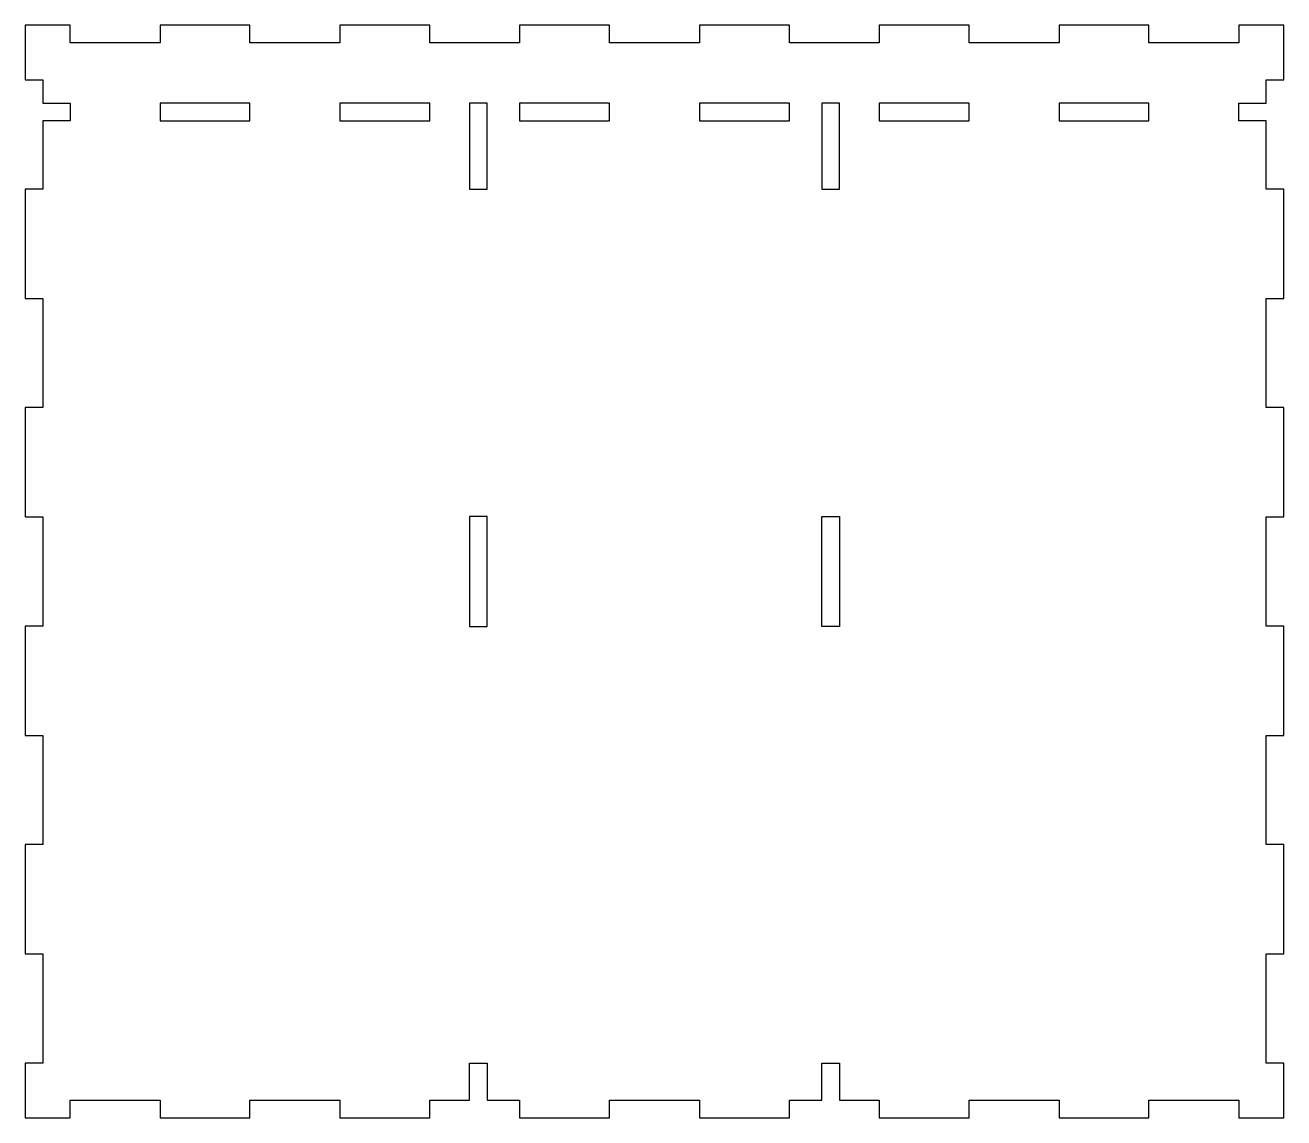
# Model space of a CAD drawing. Header units: millimetres. Extents: x -125 to 125, y -108 to 109.
import ezdxf

# ---------------------------------------------------------------- set-up
doc = ezdxf.new("R2010")
doc.units = ezdxf.units.MM
doc.layers.get('0').update_dxf_attribs({"linetype": 'CONTINUOUS'})

msp = doc.modelspace()

# ---------------------------------------------------------------- linework, layer by layer
for p, q in [((-116.07, 108.5), (-125, 108.5)), ((-125, 108.5), (-125, 97.65)), ((-116.07, 105), (-116.07, 108.5)), ((-80.36, 108.5), (-98.21, 108.5)), ((-98.21, 108.5), (-98.21, 105)), ((-80.36, 105), (-80.36, 108.5)), ((-44.64, 108.5), (-62.5, 108.5)), ((-62.5, 108.5), (-62.5, 105)), ((-44.64, 105), (-44.64, 108.5)), ((-8.93, 108.5), (-26.79, 108.5)), ((-26.79, 108.5), (-26.79, 105)), ((-8.93, 105), (-8.93, 108.5)), ((26.79, 108.5), (8.93, 108.5)), ((8.93, 108.5), (8.93, 105)), ((26.79, 105), (26.79, 108.5)), ((62.5, 108.5), (44.64, 108.5)), ((44.64, 108.5), (44.64, 105)), ((62.5, 105), (62.5, 108.5)), ((98.21, 108.5), (80.36, 108.5)), ((80.36, 108.5), (80.36, 105)), ((98.21, 105), (98.21, 108.5)), ((125, 108.5), (116.07, 108.5)), ((116.07, 108.5), (116.07, 105)), ((125, 97.65), (125, 108.5)), ((-98.21, 105), (-116.07, 105)), ((-62.5, 105), (-80.36, 105)), ((-26.79, 105), (-44.64, 105)), ((8.93, 105), (-8.93, 105)), ((44.64, 105), (26.79, 105)), ((80.36, 105), (62.5, 105)), ((116.07, 105), (98.21, 105)), ((-125, 97.65), (-121.5, 97.65)), ((-121.5, 97.65), (-121.5, 93)), ((121.5, 93), (121.5, 97.65)), ((121.5, 97.65), (125, 97.65)), ((-121.5, 93), (-116.07, 93)), ((-116.07, 93), (-116.07, 89.5)), ((116.07, 89.5), (116.07, 93)), ((116.07, 93), (121.5, 93)), ((-116.07, 89.5), (-121.5, 89.5)), ((-121.5, 89.5), (-121.5, 75.95)), ((121.5, 89.5), (116.07, 89.5)), ((121.5, 75.95), (121.5, 89.5)), ((-121.5, 75.95), (-125, 75.95)), ((-125, 75.95), (-125, 54.25)), ((125, 75.95), (121.5, 75.95)), ((125, 54.25), (125, 75.95)), ((-125, 54.25), (-121.5, 54.25)), ((-121.5, 54.25), (-121.5, 32.55)), ((121.5, 32.55), (121.5, 54.25)), ((121.5, 54.25), (125, 54.25)), ((-121.5, 32.55), (-125, 32.55)), ((-125, 32.55), (-125, 10.85)), ((125, 32.55), (121.5, 32.55)), ((125, 10.85), (125, 32.55)), ((-125, 10.85), (-121.5, 10.85)), ((-121.5, 10.85), (-121.5, -10.85)), ((33.25, 10.95), (36.75, 10.95)), ((33.25, -10.95), (33.25, 10.95)), ((36.75, 10.95), (36.75, -10.95)), ((121.5, -10.85), (121.5, 10.85)), ((121.5, 10.85), (125, 10.85)), ((-121.5, -10.85), (-125, -10.85)), ((-125, -10.85), (-125, -32.55)), ((36.75, -10.95), (33.25, -10.95)), ((125, -10.85), (121.5, -10.85)), ((125, -32.55), (125, -10.85)), ((-125, -32.55), (-121.5, -32.55)), ((-121.5, -32.55), (-121.5, -54.25)), ((121.5, -54.25), (121.5, -32.55)), ((121.5, -32.55), (125, -32.55)), ((-121.5, -54.25), (-125, -54.25)), ((-125, -54.25), (-125, -75.95)), ((125, -54.25), (121.5, -54.25)), ((125, -75.95), (125, -54.25)), ((-125, -75.95), (-121.5, -75.95)), ((-121.5, -75.95), (-121.5, -97.65)), ((121.5, -97.65), (121.5, -75.95)), ((121.5, -75.95), (125, -75.95)), ((-121.5, -97.65), (-125, -97.65)), ((-125, -97.65), (-125, -108.5)), ((-36.75, -105), (-36.75, -97.65)), ((-36.75, -97.65), (-33.25, -97.65)), ((-33.25, -97.65), (-33.25, -105)), ((33.25, -105), (33.25, -97.65)), ((33.25, -97.65), (36.75, -97.65)), ((36.75, -97.65), (36.75, -105)), ((125, -97.65), (121.5, -97.65)), ((125, -108.5), (125, -97.65)), ((-116.07, -108.5), (-116.07, -105)), ((-116.07, -105), (-98.21, -105)), ((-98.21, -105), (-98.21, -108.5)), ((-80.36, -108.5), (-80.36, -105)), ((-80.36, -105), (-62.5, -105)), ((-62.5, -105), (-62.5, -108.5)), ((-44.64, -108.5), (-44.64, -105)), ((-44.64, -105), (-36.75, -105)), ((-33.25, -105), (-26.79, -105)), ((-26.79, -105), (-26.79, -108.5)), ((-8.93, -108.5), (-8.93, -105)), ((-8.93, -105), (8.93, -105)), ((8.93, -105), (8.93, -108.5)), ((26.79, -108.5), (26.79, -105)), ((26.79, -105), (33.25, -105)), ((36.75, -105), (44.64, -105)), ((44.64, -105), (44.64, -108.5)), ((62.5, -108.5), (62.5, -105)), ((62.5, -105), (80.36, -105)), ((80.36, -105), (80.36, -108.5)), ((98.21, -108.5), (98.21, -105)), ((98.21, -105), (116.07, -105)), ((116.07, -105), (116.07, -108.5)), ((-125, -108.5), (-116.07, -108.5)), ((-98.21, -108.5), (-80.36, -108.5)), ((-62.5, -108.5), (-44.64, -108.5)), ((-26.79, -108.5), (-8.93, -108.5)), ((8.93, -108.5), (26.79, -108.5)), ((44.64, -108.5), (62.5, -108.5)), ((80.36, -108.5), (98.21, -108.5)), ((116.07, -108.5), (125, -108.5))]:
    msp.add_line(p, q)
for points in [[(-98.21, 93), (-98.21, 89.5), (-80.36, 89.5), (-80.36, 93)], [(-62.5, 93), (-62.5, 89.5), (-44.64, 89.5), (-44.64, 93)], [(-33.25, 75.95), (-33.25, 93), (-36.75, 93), (-36.75, 75.95)], [(-26.79, 93), (-26.79, 89.5), (-8.93, 89.5), (-8.93, 93)], [(8.93, 93), (8.93, 89.5), (26.79, 89.5), (26.79, 93)], [(33.25, 75.95), (36.75, 75.95), (36.75, 93), (33.25, 93)], [(44.64, 93), (44.64, 89.5), (62.5, 89.5), (62.5, 93)], [(98.21, 89.5), (98.21, 93), (80.36, 93), (80.36, 89.5)], [(-33.25, -10.95), (-33.25, 10.95), (-36.75, 10.95), (-36.75, -10.95)]]:
    msp.add_lwpolyline(points, close=True)

doc.saveas('drawing.dxf')
